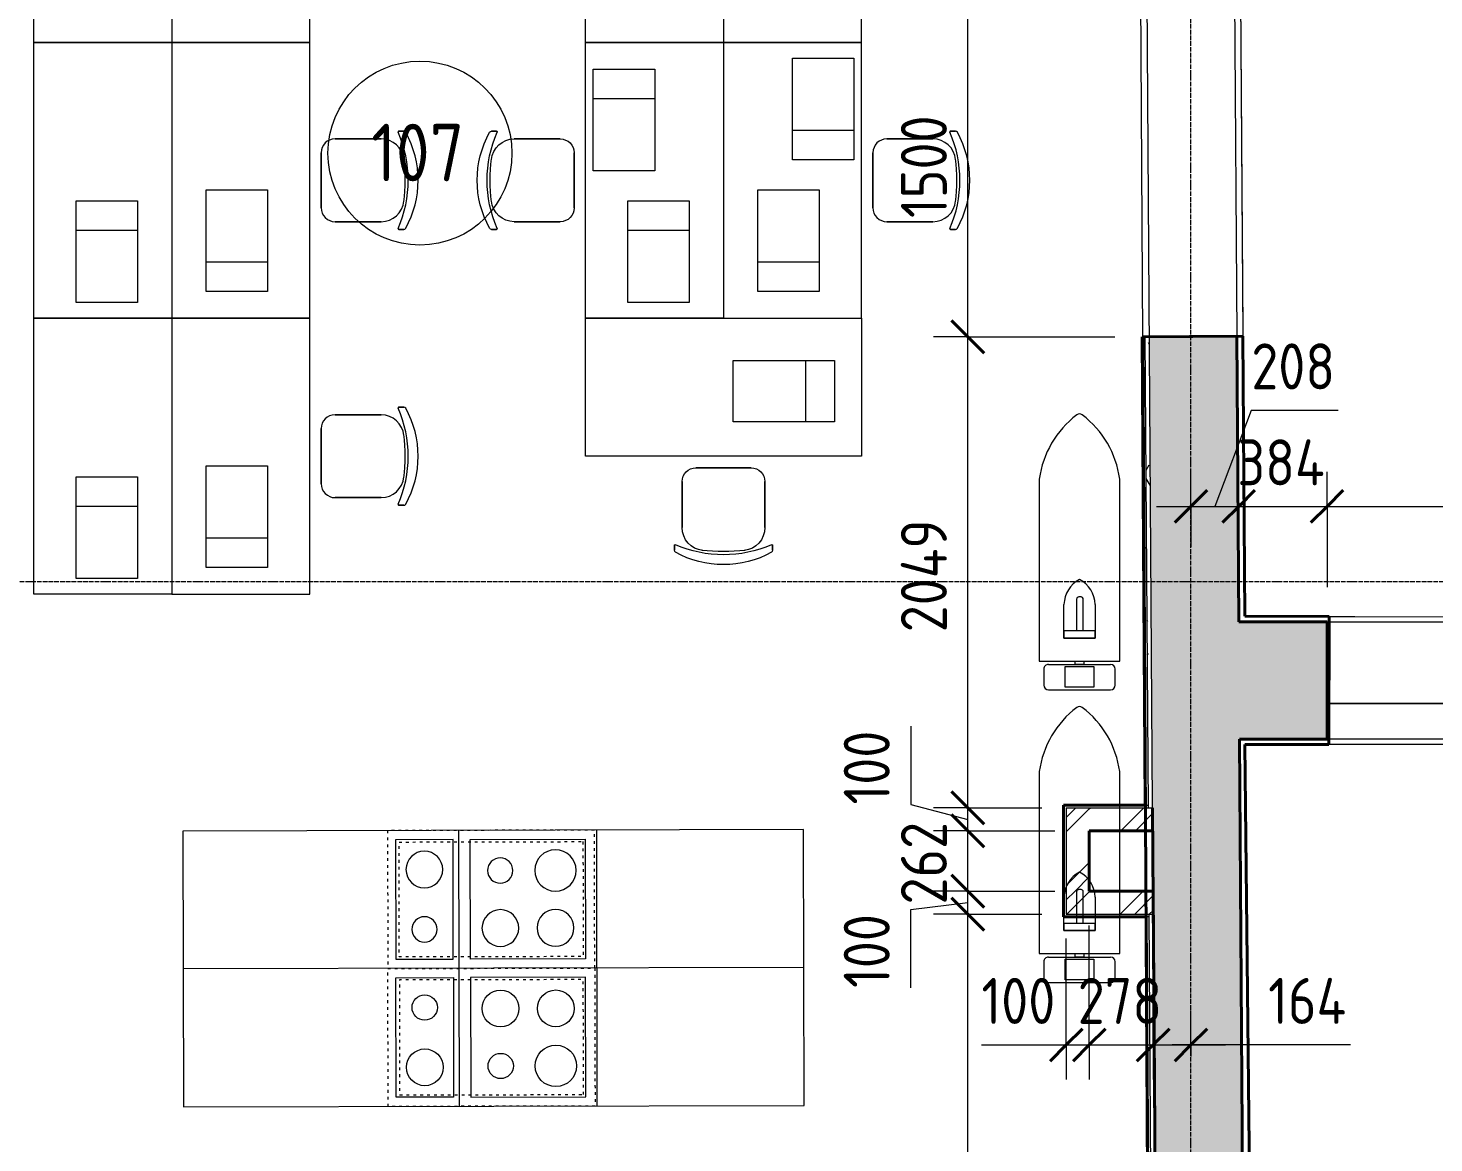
# Model space of a CAD drawing. Header units: millimetres. Extents: x -11886 to 68941, y -8130 to 45506.
# Drawn here: x -4499 to 1617, y 10815 to 15663 of the extents above; entities that cross this region are included whole.
import ezdxf

# ---------------------------------------------------------------- set-up
doc = ezdxf.new("R2010")
doc.units = ezdxf.units.MM
doc.linetypes.add('ADSK_Линия сетки', pattern=[25, 20, -2.5, 0, -2.5])
doc.linetypes.add('IMPORT-ACAD_ISO03W100', pattern=[30, 12, -18])
for name, color, linetype, lineweight in [('Марки помещений', 7, 'Continuous', 20), ('Оси', 7, 'Continuous', 9), ('Размеры', 7, 'Continuous', 9), ('Размеры-100', 7, 'Continuous', 9), ('Стены', 7, 'Continuous', 18), ('Стены внутренние', 7, 'Continuous', 18), ('Стены штриховка', 7, 'Continuous', 18)]:
    doc.layers.add(name, color=color, linetype=linetype, lineweight=lineweight)
for name, color, linetype, lineweight, true_color in [('Стены разрез', 7, 'Continuous', 40, 0xbb5389), ('ТХ', 5, 'Continuous', 9, 0x0000ff), ('ТХ 1 этаж_dwg', 7, 'Continuous', 9, 0x767676)]:
    doc.layers.add(name, color=color, linetype=linetype, lineweight=lineweight, true_color=true_color)
doc.styles.add('GOST Common_1', font='GOST_Common.ttf', dxfattribs={"width": 0.9, "height": 200})
doc.styles.add('GOST Common_2', font='GOST_Common.ttf', dxfattribs={"width": 0.9, "height": 250})
doc.dimstyles.new('ADSK_Основной_2_мм_Округление_до_1_мм', dxfattribs={"dimscale": 304.8, "dimtxt": 201.142999, "dimasz": 0.463911, "dimexe": 0.492126, "dimexo": 0.492126, "dimgap": 0.098425, "dimtad": 1, "dimdec": 0, "dimdsep": 46, "dimtxsty": 'GOST Common_1', "dimblk1": 'OBLIQUE', "dimblk2": 'OBLIQUE', "dimsah": 1, "dimcen": 0.09, "dimdle": 0.492126, "dimazin": 2, "dimtfac": 1, "dimtdec": 4, "dimtix": 1, "dimtmove": 0, "dimatfit": 3, "dimfxl": 1, "dimtvp": 1, "dimtolj": 1, "dimtzin": 0, "dimlwd": 20, "dimlwe": 20, "dimarcsym": 2})
doc.dimstyles.new('ADSK_Основной_2_мм_Округление_до_1_мм_1', dxfattribs={"dimscale": 304.8, "dimtxt": 201.142999, "dimasz": 0.463911, "dimexe": 0.492126, "dimexo": 0.492126, "dimgap": 0.098425, "dimtad": 1, "dimdec": 0, "dimdsep": 46, "dimtxsty": 'GOST Common_1', "dimblk1": 'OBLIQUE', "dimblk2": 'OBLIQUE', "dimsah": 1, "dimcen": 0.09, "dimdle": 0.492126, "dimazin": 2, "dimtfac": 1, "dimtdec": 4, "dimtix": 1, "dimtmove": 1, "dimatfit": 3, "dimfxl": 1, "dimtvp": 1, "dimtolj": 1, "dimtzin": 0, "dimlwd": 20, "dimlwe": 20, "dimarcsym": 2})
pattern_1 = [(45, (0, 0), (-179.605, 179.605), []), (45, (63.5, 0), (0, 359.21), []), (45, (-63.5, 0), (0, 359.21), [])]
pattern_2 = [(0, (0, 0), (406.4, 101.6), [33.528, -271.272, 33.528, -271.272, -1625.6]), (0, (0, 0), (406.4, 101.6), [-609.6, 33.528, -576.072, 33.528, -271.272, -711.2]), (0, (0, 0), (406.4, 101.6), [-1524, 33.528, -169.672, 33.528, -474.472]), (120, (152.4, 50.8), (-291.1882, 301.1527), [33.528, -271.272, 33.528, -271.272, -1625.6]), (120, (152.4, 50.8), (-291.1882, 301.1527), [-609.6, 33.528, -576.072, 33.528, -271.272, -711.2]), (120, (152.4, 50.8), (-291.1882, 301.1527), [-1524, 33.528, -169.672, 33.528, -474.472]), (240, (203.2, 254), (-115.2118, -402.7527), [33.528, -271.272, 33.528, -271.272, -1625.6]), (240, (203.2, 254), (-115.2118, -402.7527), [-609.6, 33.528, -576.072, 33.528, -271.272, -711.2]), (240, (203.2, 254), (-115.2118, -402.7527), [-1524, 33.528, -169.672, 33.528, -474.472])]

# ---------------------------------------------------------------- blocks, each defined once
blk = doc.blocks.new('Существующие стены 1 эт - Существующие стены 1 эт-653793-01 План 1-го этажа кладочный')
at = {"layer": 'Стены', "color": 243, "true_color": 0xbb5389}
for p, q in [((743.8, 20369.2), (794.1, 13105.8)), ((350.4, 14320.7), (341.8, 15820.7)), ((775.3, 15823.7), (785.7, 14323.8)), ((759, 14323.6), (785.7, 14323.8)), ((794.1, 13105.8), (3349.9, 13098.5)), ((1161.8, 13104.8), (1159.9, 12725.8)), ((1161.8, 13104.8), (2844.6, 13100)), ((1159, 12547.7), (1159.9, 12725.8)), ((1159.9, 12725.8), (2844.3, 12724.6)), ((2844.3, 12724.6), (1159.9, 12725.8)), ((2844.2, 12548.2), (1159, 12547.7)), ((364.2, 11909.9), (362.7, 12172))]:
    blk.add_line(p, q, dxfattribs=at)
at = {"layer": 'Стены разрез'}
for p, q in [((350.4, 14320.7), (785.7, 14323.8)), ((350.4, 14320.7), (380.1, 9111.3)), ((794.1, 13105.8), (785.7, 14323.8)), ((1161.8, 13104.8), (794.1, 13105.8)), ((1159, 12547.7), (1161.8, 13104.8)), ((794.4, 12547.6), (1159, 12547.7)), ((830.1, 9110.3), (794.4, 12547.6))]:
    blk.add_line(p, q, dxfattribs=at)
blk = doc.blocks.new('ТХ 1 этаж_dwg_Стул ученич штабелир _5-7-2118368-01 План 1-го этажа кладочный')
at = {"layer": 'ТХ', "color": 253, "true_color": 0xa0a0a0, "flags": 128}
for points in [[(120.1, 0), (-120.1, 0)], [(-179.9, -260.3), (-179.9, -60)], [(180.1, -260.3), (180.1, -60)], [(-213.4, -337.3), (-213.4, -359)], [(213.6, -337.3), (213.6, -359)]]:
    blk.add_lwpolyline(points, close=True, dxfattribs=at)
at = {"layer": 'ТХ', "color": 253, "true_color": 0xa0a0a0}
for centre, radius, start, end in [((-119.9, -60), 60, 90, 180), ((-119.9, -60), 60, 90, 180), ((120.1, -60), 60, 360, 90), ((120.1, -60), 60, 360, 90), ((-79.9, -260.3), 100, 180, 264.25844), ((-79.9, -260.3), 100, 180, 264.25844), ((80.1, -260.3), 100, 275.74156, 0), ((80.1, -260.3), 100, 275.74156, 0), ((-210.4, -337.3), 3, 63.89783, 180), ((-210.4, -337.3), 3, 63.89783, 180), ((-203.4, -359), 10, 180, 238.06825), ((-203.4, -359), 10, 180, 238.06825), ((0.1, 142.3), 520.8, 246.31951, 293.68049), ((0.1, 142.3), 520.8, 246.31951, 293.68049), ((0.1, 435.5), 800.4, 263.24698, 276.75302), ((0.1, 435.5), 800.4, 263.24698, 276.75302), ((203.6, -359), 10, 301.93175, 0), ((203.6, -359), 10, 301.93175, 0), ((210.6, -337.3), 3, 0, 116.10217), ((210.6, -337.3), 3, 0, 116.10217), ((0.1, 9), 430.5, 240.99166, 299.00834), ((0.1, 9), 430.5, 240.99166, 299.00834)]:
    blk.add_arc(centre, radius, start, end, dxfattribs=at)
blk = doc.blocks.new('ТХ 1 этаж_dwg_Стул ученич штабелир _5-7-2118377-01 План 1-го этажа кладочный')
at = {"layer": 'ТХ', "color": 253, "true_color": 0xa0a0a0, "flags": 128}
for points in [[(120.1, 0), (-120.1, 0)], [(-179.9, -260.3), (-179.9, -60)], [(180.1, -260.3), (180.1, -60)], [(-213.4, -337.3), (-213.4, -359)], [(213.6, -337.3), (213.6, -359)]]:
    blk.add_lwpolyline(points, close=True, dxfattribs=at)
at = {"layer": 'ТХ', "color": 253, "true_color": 0xa0a0a0}
for centre, radius, start, end in [((-119.9, -60), 60, 90, 180), ((-119.9, -60), 60, 90, 180), ((120.1, -60), 60, 360, 90), ((120.1, -60), 60, 360, 90), ((-79.9, -260.3), 100, 180, 264.25844), ((-79.9, -260.3), 100, 180, 264.25844), ((80.1, -260.3), 100, 275.74156, 0), ((80.1, -260.3), 100, 275.74156, 0), ((-210.4, -337.3), 3, 63.89783, 180), ((-210.4, -337.3), 3, 63.89783, 180), ((-203.4, -359), 10, 180, 238.06825), ((-203.4, -359), 10, 180, 238.06825), ((0.1, 142.3), 520.8, 246.31951, 293.68049), ((0.1, 142.3), 520.8, 246.31951, 293.68049), ((0.1, 435.5), 800.4, 263.24698, 276.75302), ((0.1, 435.5), 800.4, 263.24698, 276.75302), ((203.6, -359), 10, 301.93175, 0), ((203.6, -359), 10, 301.93175, 0), ((210.6, -337.3), 3, 0, 116.10217), ((210.6, -337.3), 3, 0, 116.10217), ((0.1, 9), 430.5, 240.99166, 299.00834), ((0.1, 9), 430.5, 240.99166, 299.00834)]:
    blk.add_arc(centre, radius, start, end, dxfattribs=at)
blk = doc.blocks.new('ТХ 1 этаж_dwg_Доска гладильная-2118379-01 План 1-го этажа кладочный')
at = {"layer": 'ТХ', "color": 253, "true_color": 0xa0a0a0}
for p, q in [((10692.5, -220131), (10692.5, -219861)), ((10782.5, -219841), (10712.5, -219841)), ((10802.5, -220131), (10802.5, -219861)), ((10712.5, -220151), (10782.5, -220151))]:
    blk.add_line(p, q, dxfattribs=at)
at = {"layer": 'ТХ', "color": 253, "true_color": 0xa0a0a0, "flags": 128}
blk.add_lwpolyline([(9885.8, -220171), (10677.5, -220171), (10677.5, -219821), (9885.8, -219821)], dxfattribs=at)
for points in [[(10701.6, -219933.9), (10790.7, -219933.9), (10790.7, -220058.1), (10701.6, -220058.1)], [(10677.5, -219977.5), (10692.5, -219977.5), (10692.5, -220014.5), (10677.5, -220014.5)]]:
    blk.add_lwpolyline(points, close=True, dxfattribs=at)
at = {"layer": 'ТХ', "color": 253, "true_color": 0xa0a0a0}
for centre, radius, start, end in [((9943.8, -220241), 424, 97.85171, 142.66216), ((10712.5, -219861), 20, 90, 180), ((10782.5, -219861), 20, 0, 90), ((9622.5, -219996), 20, 142.66216, 217.33784), ((9943.8, -219750.9), 424, 217.33784, 262.14829), ((10712.5, -220131), 20, 180, 270), ((10782.5, -220131), 20, 270, 0)]:
    blk.add_arc(centre, radius, start, end, dxfattribs=at)
blk = doc.blocks.new('ТХ 1 этаж_dwg_Утюг-2118380-01 План 1-го этажа кладочный')
at = {"layer": 'ТХ', "color": 253, "true_color": 0xa0a0a0}
for p, q in [((11083.4, -219823.7), (11083.4, -219832.7)), ((11230.5, -219813.7), (11093.4, -219813.7)), ((11262.1, -219842.7), (11262.1, -219813.7)), ((11093.4, -219842.7), (11230.5, -219842.7))]:
    blk.add_line(p, q, dxfattribs=at)
at = {"layer": 'ТХ', "color": 253, "true_color": 0xa0a0a0, "flags": 128}
blk.add_lwpolyline([(11116.3, -219762.7), (11262.1, -219762.7), (11262.1, -219897.7), (11116.3, -219897.7)], dxfattribs=at)
blk.add_lwpolyline([(11262.1, -219762.7), (11230.5, -219762.7), (11230.5, -219897.7), (11262.1, -219897.7)], close=True, dxfattribs=at)
at = {"layer": 'ТХ', "color": 253, "true_color": 0xa0a0a0}
for centre, radius, start, end in [((11119.6, -219890), 127.4, 91.49622, 151.98441), ((11119.6, -219770.4), 127.4, 208.01559, 268.50378), ((11093.4, -219823.7), 10, 90, 180), ((11093.4, -219832.7), 10, 180, 270)]:
    blk.add_arc(centre, radius, start, end, dxfattribs=at)
blk = doc.blocks.new('ТХ 1 этаж_dwg_Вытяжка-2118455-01 План 1-го этажа кладочный')
at = {"layer": 'ТХ', "color": 253, "linetype": 'IMPORT-ACAD_ISO03W100', "true_color": 0xa0a0a0, "flags": 128}
for points in [[(287743, -5125.6), (288643, -5125.6), (288643, -5725.6), (287743, -5725.6)], [(287793, -5175.6), (287793, -5675.6), (288593, -5675.6), (288593, -5175.6)]]:
    blk.add_lwpolyline(points, close=True, dxfattribs=at)
blk = doc.blocks.new('ТХ 1 этаж_dwg_варочная панель х2-2118456-01 План 1-го этажа кладочный')
at = {"layer": 'ТХ', "color": 253, "true_color": 0xa0a0a0, "flags": 128}
blk.add_lwpolyline([(287834.7, -5346.8), (288084.7, -5346.8), (288084.7, -5866.8), (287834.7, -5866.8)], close=True, dxfattribs=at)
at = {"layer": 'ТХ', "color": 253, "lineweight": 18, "true_color": 0xa0a0a0}
for centre, radius in [((287959.7, -5476.8), 80), ((287959.7, -5736.8), 55)]:
    blk.add_circle(centre, radius, dxfattribs=at)
blk = doc.blocks.new('ТХ 1 этаж_dwg_варочная панель х4-2118457-01 План 1-го этажа кладочный')
at = {"layer": 'ТХ', "color": 253, "true_color": 0xa0a0a0, "flags": 128}
blk.add_lwpolyline([(287645.3, -5342.7), (287145.3, -5342.7), (287145.3, -5862.7), (287645.3, -5862.7)], close=True, dxfattribs=at)
at = {"layer": 'ТХ', "color": 253, "lineweight": 18, "true_color": 0xa0a0a0}
for centre, radius in [((287275.3, -5477.7), 90), ((287515.3, -5477.7), 55), ((287275.3, -5727.7), 80), ((287515.3, -5727.7), 80)]:
    blk.add_circle(centre, radius, dxfattribs=at)
blk = doc.blocks.new('ТХ 1 этаж_dwg_варочная панель х2-2118458-01 План 1-го этажа кладочный')
at = {"layer": 'ТХ', "color": 253, "true_color": 0xa0a0a0, "flags": 128}
blk.add_lwpolyline([(287834.7, -5346.8), (288084.7, -5346.8), (288084.7, -5866.8), (287834.7, -5866.8)], close=True, dxfattribs=at)
at = {"layer": 'ТХ', "color": 253, "lineweight": 18, "true_color": 0xa0a0a0}
for centre, radius in [((287959.7, -5476.8), 80), ((287959.7, -5736.8), 55)]:
    blk.add_circle(centre, radius, dxfattribs=at)
blk = doc.blocks.new('ТХ 1 этаж_dwg_варочная панель х4-2118459-01 План 1-го этажа кладочный')
at = {"layer": 'ТХ', "color": 253, "true_color": 0xa0a0a0, "flags": 128}
blk.add_lwpolyline([(287645.3, -5342.7), (287145.3, -5342.7), (287145.3, -5862.7), (287645.3, -5862.7)], close=True, dxfattribs=at)
at = {"layer": 'ТХ', "color": 253, "lineweight": 18, "true_color": 0xa0a0a0}
for centre, radius in [((287275.3, -5477.7), 90), ((287515.3, -5477.7), 55), ((287275.3, -5727.7), 80), ((287515.3, -5727.7), 80)]:
    blk.add_circle(centre, radius, dxfattribs=at)
blk = doc.blocks.new('ТХ 1 этаж_dwg_Вытяжка-2118460-01 План 1-го этажа кладочный')
at = {"layer": 'ТХ', "color": 253, "linetype": 'IMPORT-ACAD_ISO03W100', "true_color": 0xa0a0a0, "flags": 128}
for points in [[(287743, -5125.6), (288643, -5125.6), (288643, -5725.6), (287743, -5725.6)], [(287793, -5175.6), (287793, -5675.6), (288593, -5675.6), (288593, -5175.6)]]:
    blk.add_lwpolyline(points, close=True, dxfattribs=at)
blk = doc.blocks.new('ТХ 1 этаж_dwg_Остров-2118461-01 План 1-го этажа кладочный')
at = {"layer": 'ТХ', "color": 253, "true_color": 0xa0a0a0}
for p, q in [((101736.7, -61932.3), (101734, -60732.3)), ((102336.7, -61931), (102334, -60731)), ((103235.4, -61328.9), (100535.4, -61335))]:
    blk.add_line(p, q, dxfattribs=at)
at = {"layer": 'ТХ', "color": 253, "true_color": 0xa0a0a0, "flags": 128}
blk.add_lwpolyline([(103236.7, -61928.9), (103234, -60728.9), (100534, -60735), (100536.8, -61935)], close=True, dxfattribs=at)
at = {"extrusion": (0, 0, -1), "zscale": -1, "rotation": 359.8704010816625}
for name, p in [('ТХ 1 этаж_dwg_Вытяжка-2118460-01 План 1-го этажа кладочный', (-390054.7, -54954.5)), ('ТХ 1 этаж_dwg_варочная панель х2-2118458-01 План 1-го этажа кладочный', (-389530.9, -54774.6)), ('ТХ 1 этаж_dwg_варочная панель х4-2118459-01 План 1-го этажа кладочный', (-389416.6, -54778.9))]:
    blk.add_blockref(name, p, dxfattribs=at)
at = {"rotation": 180.1295989183375}
for name, p in [('ТХ 1 этаж_dwg_Вытяжка-2118455-01 План 1-го этажа кладочный', (390080.6, -66405.7)), ('ТХ 1 этаж_dwg_варочная панель х2-2118456-01 План 1-го этажа кладочный', (389557.7, -66588.1)), ('ТХ 1 этаж_dwg_варочная панель х4-2118457-01 План 1-го этажа кладочный', (389443.3, -66584.2))]:
    blk.add_blockref(name, p, dxfattribs=at)
blk = doc.blocks.new('ТХ 1 этаж_dwg-2084881-01 План 1-го этажа кладочный')
at = {"layer": 'ТХ', "color": 253, "true_color": 0xa0a0a0, "flags": 128}
for points in [[(114127.7, -54071.6), (114127.7, -55271.6), (114727.7, -55271.6), (114727.7, -54071.6), (114127.7, -54071.6), (114127.7, -55271.6), (113527.7, -55271.6), (113527.7, -54071.6)], [(116527.7, -54071.6), (116527.7, -55271.6), (117127.7, -55271.6), (117127.7, -54071.6), (116527.7, -54071.6), (116527.7, -55271.6), (115927.7, -55271.6), (115927.7, -54071.6)], [(114127.7, -55271.6), (114127.7, -56471.6), (114727.7, -56471.6), (114727.7, -55271.6), (114127.7, -55271.6), (114127.7, -56471.6), (113527.7, -56471.6), (113527.7, -55271.6)], [(116527.7, -55271.6), (116527.7, -56471.6), (117127.7, -56471.6), (117127.7, -55271.6), (116527.7, -55271.6), (116527.7, -56471.6), (115927.7, -56471.6), (115927.7, -55271.6)], [(114127.7, -56471.6), (114127.7, -57671.6), (114727.7, -57671.6), (114727.7, -56471.6), (114127.7, -56471.6), (114127.7, -57671.6), (113527.7, -57671.6), (113527.7, -56471.6)], [(115927.7, -56471.6), (117127.7, -56471.6), (117127.7, -57071.6), (115927.7, -57071.6)]]:
    blk.add_lwpolyline(points, close=True, dxfattribs=at)
for points in [[(117094.2, -55340.1), (117094.2, -55782.1), (116827.2, -55782.1), (116827.2, -55340.1), (117094.2, -55340.1), (117094.2, -55655.1), (116827.2, -55655.1)], [(115961.3, -55830.2), (115961.3, -55388.2), (116228.3, -55388.2), (116228.3, -55830.2), (115961.3, -55830.2), (115961.3, -55515.2), (116228.3, -55515.2)], [(114544.2, -55913.1), (114544.2, -56355.1), (114277.2, -56355.1), (114277.2, -55913.1), (114544.2, -55913.1), (114544.2, -56228.1), (114277.2, -56228.1)], [(116944.2, -55913.1), (116944.2, -56355.1), (116677.2, -56355.1), (116677.2, -55913.1), (116944.2, -55913.1), (116944.2, -56228.1), (116677.2, -56228.1)], [(113711.3, -56403.2), (113711.3, -55961.2), (113978.3, -55961.2), (113978.3, -56403.2), (113711.3, -56403.2), (113711.3, -56088.2), (113978.3, -56088.2)], [(116111.3, -56403.2), (116111.3, -55961.2), (116378.3, -55961.2), (116378.3, -56403.2), (116111.3, -56403.2), (116111.3, -56088.2), (116378.3, -56088.2)], [(116569.2, -56655.2), (117011.2, -56655.2), (117011.2, -56922.2), (116569.2, -56922.2), (116569.2, -56655.2), (116884.2, -56655.2), (116884.2, -56922.2)], [(114544.2, -57113.1), (114544.2, -57555.1), (114277.2, -57555.1), (114277.2, -57113.1), (114544.2, -57113.1), (114544.2, -57428.1), (114277.2, -57428.1)], [(113711.3, -57603.2), (113711.3, -57161.2), (113978.3, -57161.2), (113978.3, -57603.2), (113711.3, -57603.2), (113711.3, -57288.2), (113978.3, -57288.2)]]:
    blk.add_lwpolyline(points, dxfattribs=at)
for name, p, rotation in [('ТХ 1 этаж_dwg_Стул ученич штабелир _5-7-2118368-01 План 1-го этажа кладочный', (114777.7, -55871.6), 89.99999999999999), ('ТХ 1 этаж_dwg_Стул ученич штабелир _5-7-2118368-01 План 1-го этажа кладочный', (117177.7, -55871.6), 89.99999999999999), ('ТХ 1 этаж_dwg_Стул ученич штабелир _5-7-2118368-01 План 1-го этажа кладочный', (114777.7, -57071.6), 89.99999999999999), ('ТХ 1 этаж_dwg_Доска гладильная-2118379-01 План 1-го этажа кладочный', (338072.3, -47284.8), 270), ('ТХ 1 этаж_dwg_Утюг-2118380-01 План 1-го этажа кладочный', (337906.5, -46600.2), 270), ('ТХ 1 этаж_dwg_Доска гладильная-2118379-01 План 1-го этажа кладочный', (338072.3, -48557.4), 270), ('ТХ 1 этаж_dwg_Утюг-2118380-01 План 1-го этажа кладочный', (337906.5, -47872.8), 270)]:
    blk.add_blockref(name, p, dxfattribs=dict(rotation=rotation))
at = {"extrusion": (0, 0, -1), "zscale": -1, "rotation": 90.00000000000001}
blk.add_blockref('ТХ 1 этаж_dwg_Стул ученич штабелир _5-7-2118377-01 План 1-го этажа кладочный', (-115877.7, -55871.6), dxfattribs=at)
at = {"extrusion": (0, 0, -1), "zscale": -1}
blk.add_blockref('ТХ 1 этаж_dwg_Стул ученич штабелир _5-7-2118377-01 План 1-го этажа кладочный', (-116527.7, -57121.6), dxfattribs=at)
blk.add_blockref('ТХ 1 этаж_dwg_Остров-2118461-01 План 1-го этажа кладочный', (13642.1, 2033.4))
blk = doc.blocks.new('ADSK_Марка_Помещение_ОдноЗначение - Номер-247393-01 План 1-го этажа кладочный')
at = {"layer": 'Марки помещений'}
blk.add_circle((0, 0), 4, dxfattribs=at)
blk = doc.blocks.new('DIMBLOCK36-01 План 1-го этажа кладочный')
at = {"layer": 'Размеры-100', "lineweight": 20, "transparency": 16777216}
for p, q in [((822.4, 14000.7), (663.7, 13583.1)), ((1200.8, 14000.7), (822.4, 14000.7)), ((559.9, 13583.1), (559.9, 13733.1)), ((767.6, 13583.1), (767.6, 13733.1)), ((409.9, 13583.1), (767.6, 13583.1)), ((559.9, 13583.1), (559.9, 13406.8)), ((767.6, 13583.1), (767.6, 13231.2))]:
    blk.add_line(p, q, dxfattribs=at)
at = {"layer": 'Размеры-100', "lineweight": 40, "transparency": 16777216}
for p, q in [((559.9, 13583.1), (630.6, 13653.8)), ((767.6, 13583.1), (838.3, 13653.8)), ((559.9, 13583.1), (489.2, 13512.4)), ((767.6, 13583.1), (696.9, 13512.4))]:
    blk.add_line(p, q, dxfattribs=at)
at = {"layer": 'Размеры-100', "color": 0, "lineweight": 20, "transparency": 16777216, "insert": (822.4, 14292), "char_height": 200, "width": 454.106, "attachment_point": 1, "line_spacing_factor": 1.022761, "style": 'GOST Common_1'}
blk.add_mtext('208', dxfattribs=at)
blk = doc.blocks.new('_Oblique')
at = {"color": 0, "linetype": 'ByBlock', "lineweight": -2}
blk.add_line((-0.5, -0.5), (0.5, 0.5), dxfattribs=at)
blk = doc.blocks.new('DIMBLOCK37-01 План 1-го этажа кладочный')
at = {"layer": 'Размеры-100', "lineweight": 20, "transparency": 16777216}
for p, q in [((767.6, 13583.1), (767.6, 13733.1)), ((1151.7, 13583.1), (1151.7, 13733.1)), ((767.6, 13583.1), (1151.7, 13583.1)), ((767.6, 13583.1), (767.6, 13231.2)), ((1151.7, 13583.1), (1151.7, 13231.2))]:
    blk.add_line(p, q, dxfattribs=at)
at = {"layer": 'Размеры-100', "lineweight": 40, "transparency": 16777216}
for p, q in [((767.6, 13583.1), (838.3, 13653.8)), ((1151.7, 13583.1), (1222.4, 13653.8)), ((767.6, 13583.1), (696.9, 13512.4)), ((1151.7, 13583.1), (1081, 13512.4))]:
    blk.add_line(p, q, dxfattribs=at)
at = {"layer": 'Размеры-100', "color": 0, "lineweight": 20, "transparency": 16777216, "insert": (761.9, 13874.5), "char_height": 200, "width": 474.561, "attachment_point": 1, "line_spacing_factor": 1.022761, "style": 'GOST Common_1'}
blk.add_mtext('384', dxfattribs=at)
blk = doc.blocks.new('DIMBLOCK38-01 План 1-го этажа кладочный')
at = {"layer": 'Размеры-100', "lineweight": 20, "transparency": 16777216}
for p, q in [((1151.7, 13583.1), (1151.7, 13733.1)), ((2851.7, 13583.1), (2851.7, 13733.1)), ((1151.7, 13583.1), (2851.7, 13583.1)), ((1151.7, 13583.1), (1151.7, 13231.2)), ((2851.7, 13583.1), (2851.7, 13231.2))]:
    blk.add_line(p, q, dxfattribs=at)
at = {"layer": 'Размеры-100', "lineweight": 40, "transparency": 16777216}
for p, q in [((1151.7, 13583.1), (1222.4, 13653.8)), ((2851.7, 13583.1), (2922.4, 13653.8)), ((1151.7, 13583.1), (1081, 13512.4)), ((2851.7, 13583.1), (2781, 13512.4))]:
    blk.add_line(p, q, dxfattribs=at)
at = {"layer": 'Размеры-100', "color": 0, "lineweight": 20, "transparency": 16777216, "insert": (1768.2, 13874.5), "char_height": 200, "width": 560.473, "attachment_point": 1, "line_spacing_factor": 1.022761, "style": 'GOST Common_1'}
blk.add_mtext('1700', dxfattribs=at)
blk = doc.blocks.new('DIMBLOCK83-01 План 1-го этажа кладочный')
at = {"layer": 'Размеры-100', "lineweight": 40, "transparency": 16777216}
for p, q in [((-410.4, 11809.9), (-481.1, 11880.6)), ((-410.4, 11809.9), (-339.7, 11739.2)), ((-410.4, 9039.3), (-481.1, 9110)), ((-410.4, 9039.3), (-339.7, 8968.6))]:
    blk.add_line(p, q, dxfattribs=at)
at = {"layer": 'Размеры-100', "lineweight": 20, "transparency": 16777216}
for p, q in [((-410.4, 11809.9), (-560.4, 11809.9)), ((-410.4, 8889.3), (-410.4, 11809.9)), ((-410.4, 11809.9), (-88.5, 11809.9)), ((-410.4, 9039.3), (-560.4, 9039.3)), ((-410.4, 9039.3), (-360.4, 9039.3))]:
    blk.add_line(p, q, dxfattribs=at)
at = {"layer": 'Размеры-100', "color": 0, "lineweight": 20, "transparency": 16777216, "insert": (-701.8, 10191), "char_height": 200, "width": 560.473, "attachment_point": 1, "rotation": 90, "line_spacing_factor": 1.022761, "style": 'GOST Common_1'}
blk.add_mtext('2771', dxfattribs=at)
blk = doc.blocks.new('DIMBLOCK84-01 План 1-го этажа кладочный')
at = {"layer": 'Размеры-100', "lineweight": 40, "transparency": 16777216}
for p, q in [((-410.4, 11909.9), (-481.1, 11980.6)), ((-410.4, 11809.9), (-481.1, 11880.6)), ((-410.4, 11909.9), (-339.7, 11839.2)), ((-410.4, 11809.9), (-339.7, 11739.2))]:
    blk.add_line(p, q, dxfattribs=at)
at = {"layer": 'Размеры-100', "lineweight": 20, "transparency": 16777216}
for p, q in [((-410.4, 11909.9), (-560.4, 11909.9)), ((-410.4, 11809.9), (-410.4, 11909.9)), ((-410.4, 11909.9), (-32.5, 11909.9)), ((-659.3, 11829.7), (-410.4, 11859.9)), ((-659.3, 11488.8), (-659.3, 11829.7)), ((-410.4, 11809.9), (-560.4, 11809.9)), ((-410.4, 11809.9), (-88.5, 11809.9))]:
    blk.add_line(p, q, dxfattribs=at)
at = {"layer": 'Размеры-100', "color": 0, "lineweight": 20, "transparency": 16777216, "insert": (-950.6, 11488.8), "char_height": 200, "width": 409.104, "attachment_point": 1, "rotation": 90, "line_spacing_factor": 1.022761, "style": 'GOST Common_1'}
blk.add_mtext('100', dxfattribs=at)
blk = doc.blocks.new('DIMBLOCK85-01 План 1-го этажа кладочный')
at = {"layer": 'Размеры-100', "lineweight": 40, "transparency": 16777216}
for p, q in [((-410.4, 12172), (-481.1, 12242.7)), ((-410.4, 12172), (-339.7, 12101.3)), ((-410.4, 11909.9), (-481.1, 11980.6)), ((-410.4, 11909.9), (-339.7, 11839.2))]:
    blk.add_line(p, q, dxfattribs=at)
at = {"layer": 'Размеры-100', "lineweight": 20, "transparency": 16777216}
for p, q in [((-410.4, 12172), (-560.4, 12172)), ((-410.4, 11909.9), (-410.4, 12172)), ((-410.4, 12172), (-32.5, 12172)), ((-410.4, 11909.9), (-560.4, 11909.9)), ((-410.4, 11909.9), (-32.5, 11909.9))]:
    blk.add_line(p, q, dxfattribs=at)
at = {"layer": 'Размеры-100', "color": 0, "lineweight": 20, "transparency": 16777216, "insert": (-701.8, 11851.7), "char_height": 200, "width": 454.106, "attachment_point": 1, "rotation": 90, "line_spacing_factor": 1.022761, "style": 'GOST Common_1'}
blk.add_mtext('262', dxfattribs=at)
blk = doc.blocks.new('DIMBLOCK86-01 План 1-го этажа кладочный')
at = {"layer": 'Размеры-100', "lineweight": 20, "transparency": 16777216}
for p, q in [((-659.3, 12627.5), (-659.3, 12286.5)), ((-659.3, 12286.5), (-410.4, 12222)), ((-410.4, 12272), (-560.4, 12272)), ((-410.4, 12172), (-410.4, 12272)), ((-410.4, 12272), (-88.5, 12272)), ((-410.4, 12172), (-560.4, 12172)), ((-410.4, 12172), (-32.5, 12172))]:
    blk.add_line(p, q, dxfattribs=at)
at = {"layer": 'Размеры-100', "lineweight": 40, "transparency": 16777216}
for p, q in [((-410.4, 12272), (-481.1, 12342.7)), ((-410.4, 12172), (-481.1, 12242.7)), ((-410.4, 12272), (-339.7, 12201.3)), ((-410.4, 12172), (-339.7, 12101.3))]:
    blk.add_line(p, q, dxfattribs=at)
at = {"layer": 'Размеры-100', "color": 0, "lineweight": 20, "transparency": 16777216, "insert": (-950.6, 12286.5), "char_height": 200, "width": 409.104, "attachment_point": 1, "rotation": 90, "line_spacing_factor": 1.022761, "style": 'GOST Common_1'}
blk.add_mtext('100', dxfattribs=at)
blk = doc.blocks.new('DIMBLOCK87-01 План 1-го этажа кладочный')
at = {"layer": 'Размеры-100', "lineweight": 40, "transparency": 16777216}
for p, q in [((-410.4, 14320.9), (-481.1, 14391.6)), ((-410.4, 14320.9), (-339.7, 14250.2)), ((-410.4, 12272), (-481.1, 12342.7)), ((-410.4, 12272), (-339.7, 12201.3))]:
    blk.add_line(p, q, dxfattribs=at)
at = {"layer": 'Размеры-100', "lineweight": 20, "transparency": 16777216}
for p, q in [((-410.4, 14320.9), (-560.4, 14320.9)), ((-410.4, 12272), (-410.4, 14320.9)), ((-410.4, 14320.9), (229, 14320.9)), ((-410.4, 12272), (-560.4, 12272)), ((-410.4, 12272), (-88.5, 12272))]:
    blk.add_line(p, q, dxfattribs=at)
at = {"layer": 'Размеры-100', "color": 0, "lineweight": 20, "transparency": 16777216, "insert": (-701.8, 13035.7), "char_height": 200, "width": 625.93, "attachment_point": 1, "rotation": 90, "line_spacing_factor": 1.022761, "style": 'GOST Common_1'}
blk.add_mtext('2049', dxfattribs=at)
blk = doc.blocks.new('DIMBLOCK88-01 План 1-го этажа кладочный')
at = {"layer": 'Размеры-100', "lineweight": 40, "transparency": 16777216}
for p, q in [((-410.4, 15820.9), (-481.1, 15891.6)), ((-410.4, 15820.9), (-339.7, 15750.2)), ((-410.4, 14320.9), (-481.1, 14391.6)), ((-410.4, 14320.9), (-339.7, 14250.2))]:
    blk.add_line(p, q, dxfattribs=at)
at = {"layer": 'Размеры-100', "lineweight": 20, "transparency": 16777216}
for p, q in [((-410.4, 15820.9), (-560.4, 15820.9)), ((-410.4, 14320.9), (-410.4, 15820.9)), ((-410.4, 15820.9), (218.6, 15820.9)), ((-410.4, 14320.9), (-560.4, 14320.9)), ((-410.4, 14320.9), (229, 14320.9))]:
    blk.add_line(p, q, dxfattribs=at)
at = {"layer": 'Размеры-100', "color": 0, "lineweight": 20, "transparency": 16777216, "insert": (-701.8, 14837.4), "char_height": 200, "width": 560.473, "attachment_point": 1, "rotation": 90, "line_spacing_factor": 1.022761, "style": 'GOST Common_1'}
blk.add_mtext('1500', dxfattribs=at)
blk = doc.blocks.new('DIMBLOCK92-01 План 1-го этажа кладочный')
at = {"layer": 'Размеры-100', "lineweight": 20, "transparency": 16777216}
for p, q in [((117.5, 11240.9), (117.5, 11759.9)), ((17.5, 11240.9), (17.5, 11703.9)), ((-351.5, 11240.9), (-10.5, 11240.9)), ((-132.5, 11240.9), (117.5, 11240.9)), ((-10.5, 11240.9), (67.5, 11240.9)), ((17.5, 11240.9), (17.5, 11090.9)), ((117.5, 11240.9), (117.5, 11090.9))]:
    blk.add_line(p, q, dxfattribs=at)
at = {"layer": 'Размеры-100', "lineweight": 40, "transparency": 16777216}
for p, q in [((17.5, 11240.9), (88.2, 11311.6)), ((117.5, 11240.9), (188.2, 11311.6)), ((17.5, 11240.9), (-53.2, 11170.2)), ((117.5, 11240.9), (46.8, 11170.2))]:
    blk.add_line(p, q, dxfattribs=at)
at = {"layer": 'Размеры-100', "color": 0, "lineweight": 20, "transparency": 16777216, "insert": (-351.5, 11532.3), "char_height": 200, "width": 409.104, "attachment_point": 1, "line_spacing_factor": 1.022761, "style": 'GOST Common_1'}
blk.add_mtext('100', dxfattribs=at)
blk = doc.blocks.new('DIMBLOCK93-01 План 1-го этажа кладочный')
at = {"layer": 'Размеры-100', "lineweight": 20, "transparency": 16777216}
for p, q in [((117.5, 11240.9), (117.5, 11759.9)), ((395.7, 11240.9), (395.7, 11759.9)), ((117.5, 11240.9), (395.7, 11240.9)), ((117.5, 11240.9), (117.5, 11090.9)), ((395.7, 11240.9), (395.7, 11090.9))]:
    blk.add_line(p, q, dxfattribs=at)
at = {"layer": 'Размеры-100', "lineweight": 40, "transparency": 16777216}
for p, q in [((117.5, 11240.9), (188.2, 11311.6)), ((395.7, 11240.9), (466.4, 11311.6)), ((117.5, 11240.9), (46.8, 11170.2)), ((395.7, 11240.9), (325, 11170.2))]:
    blk.add_line(p, q, dxfattribs=at)
at = {"layer": 'Размеры-100', "color": 0, "lineweight": 20, "transparency": 16777216, "insert": (67.4, 11532.3), "char_height": 200, "width": 454.106, "attachment_point": 1, "line_spacing_factor": 1.022761, "style": 'GOST Common_1'}
blk.add_mtext('278', dxfattribs=at)
blk = doc.blocks.new('DIMBLOCK94-01 План 1-го этажа кладочный')
at = {"layer": 'Размеры-100', "lineweight": 20, "transparency": 16777216}
for p, q in [((395.7, 11240.9), (395.7, 11759.9)), ((559.9, 11240.9), (559.9, 11390.9)), ((395.7, 11240.9), (709.9, 11240.9)), ((395.7, 11240.9), (395.7, 11090.9)), ((895.7, 11240.9), (477.8, 11240.9)), ((559.9, 11240.9), (559.9, 11190.9)), ((1253.7, 11240.9), (895.7, 11240.9))]:
    blk.add_line(p, q, dxfattribs=at)
at = {"layer": 'Размеры-100', "lineweight": 40, "transparency": 16777216}
for p, q in [((395.7, 11240.9), (466.4, 11311.6)), ((559.9, 11240.9), (630.6, 11311.6)), ((395.7, 11240.9), (325, 11170.2)), ((559.9, 11240.9), (489.2, 11170.2))]:
    blk.add_line(p, q, dxfattribs=at)
at = {"layer": 'Размеры-100', "color": 0, "lineweight": 20, "transparency": 16777216, "insert": (895.7, 11532.3), "char_height": 200, "width": 429.56, "attachment_point": 1, "line_spacing_factor": 1.022761, "style": 'GOST Common_1'}
blk.add_mtext('164', dxfattribs=at)

msp = doc.modelspace()

# ---------------------------------------------------------------- hatches: boundary and pattern name
at = {"layer": 'Стены внутренние', "true_color": 0xc0c0c0}
h = msp.add_hatch(color=9, dxfattribs=at)
h.paths.add_polyline_path([(630.8, 9039.3), (795.6, 9039.3), (759, 14323.6), (379, 14320.7), (415.6, 9039.3)])
h.paths.add_polyline_path([(368.6, 15820.9), (748.6, 15823.7), (716.7, 20411), (336.7, 20411), (368.6, 15820.9)])
at = {"layer": 'Стены внутренние', "lineweight": 9}
h = msp.add_hatch(dxfattribs=at)
h.set_pattern_fill('FP_2', color=256, style=0, pattern_type=2)
h.set_pattern_definition(pattern_2)
h.paths.add_polyline_path([(393.1, 12272), (393.2, 12272), (379, 14320.9), (359, 14319.8), (373.2, 12272), (379, 12272)])
h.paths.add_polyline_path([(348.6, 15820.8), (368.6, 15820.9), (339.8, 19948.8), (319.9, 19948.7), (348.6, 15820.8)])
at = {"layer": 'Стены внутренние', "true_color": 0xc0c0c0}
h = msp.add_hatch(color=9, dxfattribs=at)
h.paths.add_polyline_path([(771.1, 12571.2), (1151.7, 12571.2), (1151.7, 13081.2), (767.6, 13081.2), (770.6, 12642.5)])
h.paths.add_polyline_path([(2851.7, 12571.2), (3385.2, 12571.2), (3381.6, 13081.2), (2851.7, 13081.2), (2851.7, 12697.5)])
at = {"layer": 'Стены внутренние', "lineweight": 9}
h = msp.add_hatch(dxfattribs=at)
h.set_pattern_fill('FP_3', color=256, style=0, pattern_type=2)
h.set_pattern_definition(pattern_1)
h.paths.add_polyline_path([(117.5, 11909.9), (117.5, 12272), (17.5, 12272), (17.5, 11909.9)])
h = msp.add_hatch(dxfattribs=at)
h.set_pattern_fill('FP_3', color=256, style=0, pattern_type=2)
h.set_pattern_definition(pattern_1)
h.paths.add_polyline_path([(362.7, 12172), (393.9, 12172), (393.1, 12272), (117.5, 12272), (117.5, 12172), (350.4, 12172)])
h = msp.add_hatch(dxfattribs=at)
h.set_pattern_fill('FP_3', color=256, style=0, pattern_type=2)
h.set_pattern_definition(pattern_1)
h.paths.add_polyline_path([(364.7, 11809.9), (396.4, 11809.9), (395.7, 11909.9), (17.5, 11909.9), (17.5, 11809.9), (350.4, 11809.9)])
h = msp.add_hatch(dxfattribs=at)
h.set_pattern_fill('FP_2', color=256, style=0, pattern_type=2)
h.set_pattern_definition(pattern_2)
h.paths.add_polyline_path([(415.3, 9059.3), (415.5, 9059.3), (414.9, 9123.2), (395.3, 11809.9), (376.4, 11809.9), (395.4, 9059.3), (412.6, 9059.3)])
h.paths.add_polyline_path([(376.5, 11799.9), (376.5, 11799.9), (380.1, 11799.9)])

# ---------------------------------------------------------------- linework, layer by layer
at = {"layer": 'Оси', "linetype": 'ADSK_Линия сетки'}
for p, q in [((559.9, -7330.4), (559.9, 44421.9)), ((-11086.2, 13256.8), (57141.7, 13256.8))]:
    msp.add_line(p, q, dxfattribs=at)
at = {"layer": 'Стены внутренние'}
for p, q in [((393.1, 12284), (339.9, 19948.8)), ((748.6, 15823.5), (759, 14323.6)), ((1151.7, 13081.2), (2851.7, 13081.2)), ((2851.7, 12571.2), (1151.7, 12571.2))]:
    msp.add_line(p, q, dxfattribs=at)
at = {"layer": 'Стены внутренние', "lineweight": 40}
for p, q in [((759, 14323.6), (347, 14320.7)), ((347, 14320.7), (361.1, 12284)), ((767.6, 13081.2), (759, 14323.6)), ((1151.7, 13081.2), (767.6, 13081.2)), ((1151.7, 12571.2), (1151.7, 13081.2)), ((771.1, 12571.2), (1151.7, 12571.2)), ((795.6, 9039.3), (771.1, 12571.2)), ((5.5, 12284), (5.5, 11797.9)), ((361.1, 12284), (5.5, 12284)), ((393.2, 12272), (415.4, 9071.3)), ((117.5, 11909.9), (117.5, 12172)), ((117.5, 12172), (393.9, 12172)), ((395.7, 11909.9), (117.5, 11909.9)), ((415.3, 9071.3), (395.7, 11909.9)), ((5.5, 11797.9), (364.5, 11797.9)), ((364.5, 11797.9), (383.3, 9071.3))]:
    msp.add_line(p, q, dxfattribs=at)
at = {"layer": 'Стены штриховка'}
for p, q in [((349, 14320.7), (363.1, 12284)), ((359, 14320.8), (373.2, 12272)), ((373.1, 12282), (5.5, 12282)), ((7.5, 12284), (7.5, 11797.9)), ((17.5, 12282), (17.5, 12284)), ((17.5, 12272), (17.5, 11809.9)), ((17.5, 12272), (393.2, 12272)), ((393.2, 12272), (393.1, 12284)), ((7.5, 11809.9), (5.5, 11809.9)), ((17.5, 11809.9), (396.4, 11809.9)), ((376.4, 11809.9), (395.4, 9059.3)), ((5.5, 11799.9), (376.5, 11799.9)), ((366.5, 11797.9), (385.3, 9069.3))]:
    msp.add_line(p, q, dxfattribs=at)

# ---------------------------------------------------------------- block references
at = {"layer": 'Марки помещений', "xscale": 99.99999999999993, "yscale": 99.99999999999993, "zscale": 99.99999999999993}
msp.add_blockref('ADSK_Марка_Помещение_ОдноЗначение - Номер-247393-01 План 1-го этажа кладочный', (-2794, 15119.5), dxfattribs=at)
at = {"layer": 'Стены разрез'}
msp.add_blockref('Существующие стены 1 эт - Существующие стены 1 эт-653793-01 План 1-го этажа кладочный', (0, 0), dxfattribs=at)
at = {"layer": 'ТХ 1 этаж_dwg', "color": 253, "true_color": 0xa0a0a0}
msp.add_blockref('ТХ 1 этаж_dwg-2084881-01 План 1-го этажа кладочный', (-118001.2, 70872.8), dxfattribs=at)

# ---------------------------------------------------------------- texts
at = {"layer": 'Марки помещений', "lineweight": 9, "insert": (-3006, 15247.2), "char_height": 250, "width": 526.709, "attachment_point": 1, "style": 'GOST Common_2'}
msp.add_mtext('107', dxfattribs=at)

# ---------------------------------------------------------------- dimensions: what is measured, and where the dimension line sits
at = {"layer": 'Размеры', "lineweight": 20}
for base, p1, p2, override, picture, middle in [((-410.4, 15820.9), (379, 14320.9), (368.6, 15820.9), {"dimpost": '<>', "dimfxl": 1500}, 'DIMBLOCK88-01 План 1-го этажа кладочный', (-540.4, 15070.9)), ((-410.4, 14320.9), (61.5, 12272), (379, 14320.9), {"dimpost": '<>', "dimfxl": 2073.362313}, 'DIMBLOCK87-01 План 1-го этажа кладочный', (-540.4, 13296.5)), ((-410.4, 12172), (117.5, 11909.9), (117.5, 12172), {"dimpost": '<>', "dimfxl": 262.146927}, 'DIMBLOCK85-01 План 1-го этажа кладочный', (-540.4, 12040.9)), ((-410.4, 11809.9), (-510.4, 9039.3), (61.5, 11809.9), {"dimpost": '<>', "dimfxl": 2829.028265}, 'DIMBLOCK83-01 План 1-го этажа кладочный', (-540.4, 10424.6))]:
    dim = msp.add_linear_dim(base=base, p1=p1, p2=p2, angle=90, dimstyle='ADSK_Основной_2_мм_Округление_до_1_мм', override=override, dxfattribs=at)
    dim.commit()
    dim.dimension.update_dxf_attribs({"geometry": picture, "text_midpoint": middle})
for base, p1, p2, override, picture, middle in [((767.6, 13583.1), (559.9, 13256.8), (767.6, 13081.2), {"dimpost": '<>', "dimfxl": 271.945163}, 'DIMBLOCK36-01 План 1-го этажа кладочный', (1049.4, 14158.7)), ((117.5, 11240.9), (17.5, 11853.9), (117.5, 11909.9), {"dimpost": '<>', "dimfxl": 114.61239}, 'DIMBLOCK92-01 План 1-го этажа кладочный', (-146.9, 11399)), ((559.9, 11240.9), (395.7, 11909.9), (559.9, 11340.9), {"dimpost": '<>', "dimfxl": 592.184931}, 'DIMBLOCK94-01 План 1-го этажа кладочный', (1110.5, 11399))]:
    dim = msp.add_linear_dim(base=base, p1=p1, p2=p2, dimstyle='ADSK_Основной_2_мм_Округление_до_1_мм_1', override=override, dxfattribs=at)
    dim.commit()
    dim.dimension.update_dxf_attribs({"geometry": picture, "text_midpoint": middle, "dimtype": 160})
for base, p1, p2, override, picture, middle in [((1151.7, 13583.1), (767.6, 13081.2), (1151.7, 13081.2), {"dimpost": '<>', "dimfxl": 384.11573}, 'DIMBLOCK37-01 План 1-го этажа кладочный', (959.6, 13713.1)), ((2851.7, 13583.1), (1151.7, 13081.2), (2851.7, 13081.2), {"dimpost": '<>', "dimfxl": 1700}, 'DIMBLOCK38-01 План 1-го этажа кладочный', (2001.7, 13713.1)), ((395.7, 11240.9), (117.5, 11909.9), (395.7, 11909.9), {"dimpost": '<>', "dimfxl": 278.202567}, 'DIMBLOCK93-01 План 1-го этажа кладочный', (256.6, 11370.9))]:
    dim = msp.add_linear_dim(base=base, p1=p1, p2=p2, dimstyle='ADSK_Основной_2_мм_Округление_до_1_мм', override=override, dxfattribs=at)
    dim.commit()
    dim.dimension.update_dxf_attribs({"geometry": picture, "text_midpoint": middle})
for base, p1, p2, picture, middle in [((-410.4, 12272), (117.5, 12172), (61.5, 12272), 'DIMBLOCK86-01 План 1-го этажа кладочный', (-817.3, 12491.1)), ((-410.4, 11909.9), (61.5, 11809.9), (117.5, 11909.9), 'DIMBLOCK84-01 План 1-го этажа кладочный', (-817.3, 11693.3))]:
    dim = msp.add_linear_dim(base=base, p1=p1, p2=p2, angle=90, dimstyle='ADSK_Основной_2_мм_Округление_до_1_мм_1', override={"dimpost": '<>', "dimfxl": 114.61239}, dxfattribs=at)
    dim.commit()
    dim.dimension.update_dxf_attribs({"geometry": picture, "text_midpoint": middle, "dimtype": 160, "text_rotation": 90})

doc.saveas('drawing.dxf')
